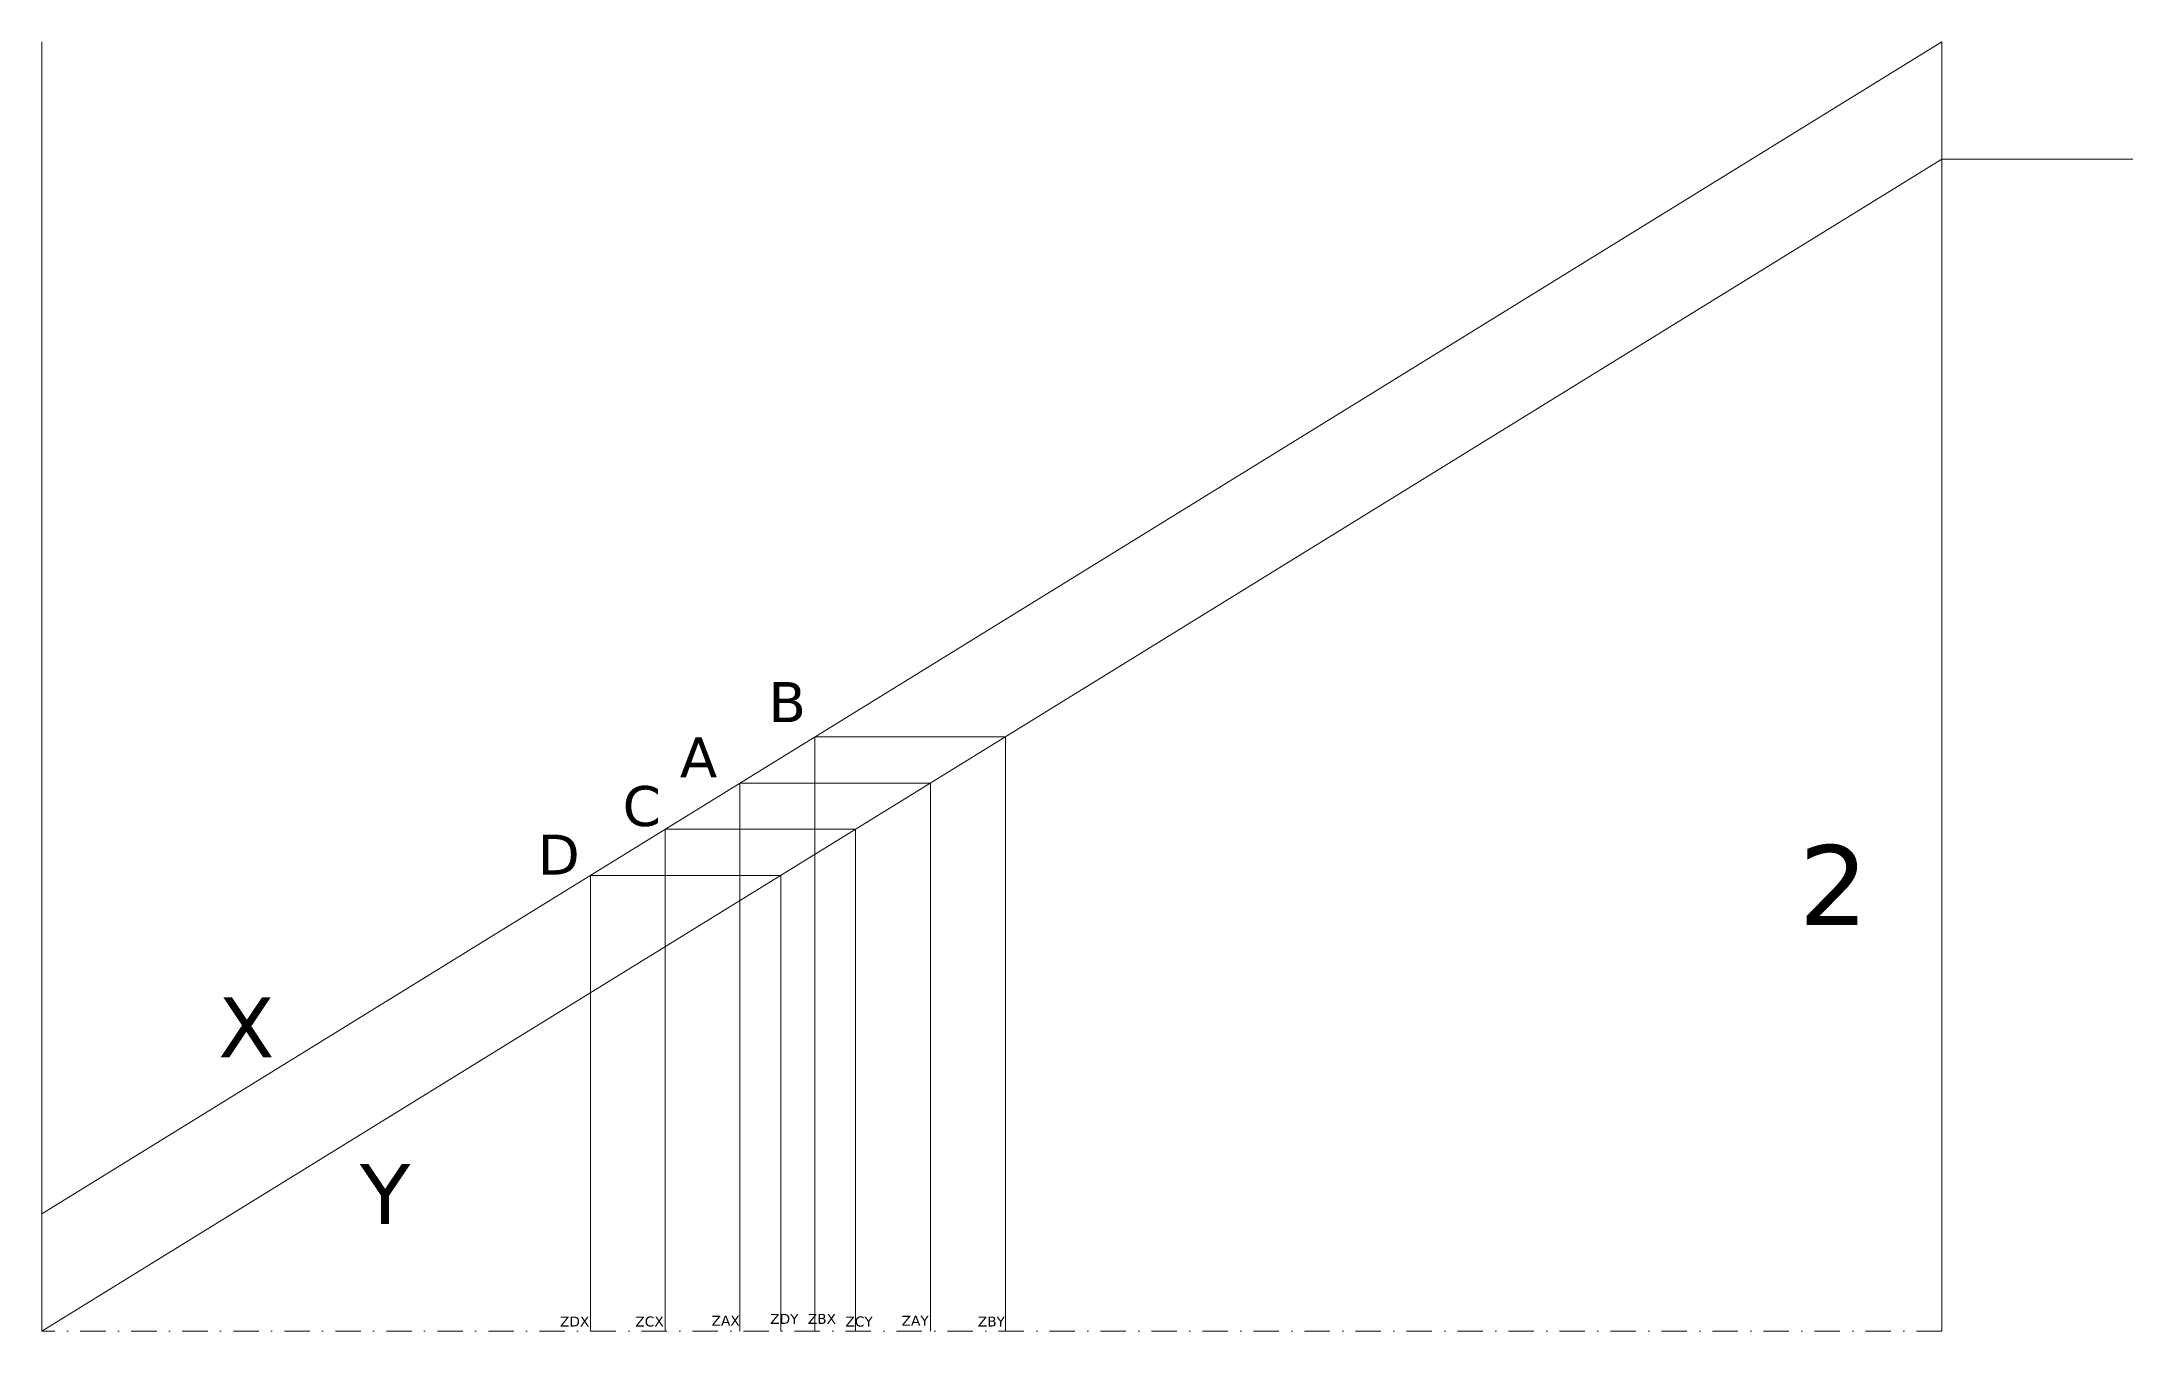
# Model space of a CAD drawing. Header units: millimetres. Extents: x -1504 to 1240, y -1525 to 1657.
# Drawn here: x -1504 to -463, y -297 to 348 of the extents above; entities that cross this region are included whole.
import ezdxf

# ---------------------------------------------------------------- set-up
doc = ezdxf.new("R2010")
doc.units = ezdxf.units.MM
doc.linetypes.add('DASHDOT', pattern=[25.4, 12.7, -6.35, 0, -6.35])
doc.layers.add('0_plan', color=7, linetype='Continuous', lineweight=0, true_color=0xffffff)
doc.layers.add('coupe_alignement', color=7, linetype='Continuous', lineweight=0, true_color=0xffffff)
doc.styles.add('textstyle15', font='')
doc.styles.add('textstyle22', font='')
doc.styles.add('textstyle23', font='')
doc.styles.add('textstyle24', font='')
doc.styles.add('textstyle25', font='')
doc.styles.add('textstyle26', font='')
doc.styles.add('textstyle27', font='')
doc.styles.add('textstyle28', font='')
doc.styles.add('textstyle29', font='')
doc.styles.add('textstyle30', font='')
doc.styles.add('textstyle31', font='')
doc.styles.add('textstyle32', font='')
doc.styles.add('textstyle33', font='')
doc.styles.add('textstyle34', font='')
doc.styles.add('textstyle35', font='')
doc.styles.get('textstyle15').set_extended_font_data('DejaVu Sans')
doc.styles.get('textstyle22').set_extended_font_data('DejaVu Sans')
doc.styles.get('textstyle23').set_extended_font_data('DejaVu Sans')
doc.styles.get('textstyle24').set_extended_font_data('DejaVu Sans')
doc.styles.get('textstyle25').set_extended_font_data('DejaVu Sans')
doc.styles.get('textstyle26').set_extended_font_data('DejaVu Sans')
doc.styles.get('textstyle27').set_extended_font_data('DejaVu Sans')
doc.styles.get('textstyle28').set_extended_font_data('DejaVu Sans')
doc.styles.get('textstyle29').set_extended_font_data('DejaVu Sans')
doc.styles.get('textstyle30').set_extended_font_data('DejaVu Sans')
doc.styles.get('textstyle31').set_extended_font_data('DejaVu Sans')
doc.styles.get('textstyle32').set_extended_font_data('DejaVu Sans')
doc.styles.get('textstyle33').set_extended_font_data('DejaVu Sans')
doc.styles.get('textstyle34').set_extended_font_data('DejaVu Sans')
doc.styles.get('textstyle35').set_extended_font_data('DejaVu Sans')

msp = doc.modelspace()

# ---------------------------------------------------------------- linework, layer by layer
at = {"layer": '0_plan', "color": 3, "true_color": 0x00ff00}
msp.add_line((-1504.3, 347.7), (-1504.3, -297.3), dxfattribs=at)
at = {"layer": '0_plan'}
for p, q in [((-1504.3, -238.6), (-554.3, 347.7)), ((-1504.3, -297.3), (-554.3, 289)), ((-1117.7, 0), (-1022.5, 0)), ((-1117.7, 0), (-1117.7, -297.3)), ((-1022.5, 0), (-1022.5, -297.3)), ((-1155.2, -23.1), (-1060, -23.1)), ((-1155.2, -23.1), (-1155.2, -297.3)), ((-1060, -23.1), (-1060, -297.3)), ((-1192.6, -46.2), (-1097.4, -46.2)), ((-1192.6, -46.2), (-1192.6, -297.3)), ((-1097.4, -46.2), (-1097.4, -297.3)), ((-1230, -69.3), (-1134.8, -69.3)), ((-1230, -69.3), (-1230, -297.3)), ((-1134.8, -69.3), (-1134.8, -297.3))]:
    msp.add_line(p, q, dxfattribs=at)
at = {"layer": '0_plan', "color": 1, "true_color": 0xff0000}
msp.add_line((-554.3, 347.7), (-554.3, -297.3), dxfattribs=at)
at = {"layer": '0_plan', "linetype": 'DASHDOT'}
msp.add_line((-554.3, -297.3), (-1504.3, -297.3), dxfattribs=at)
at = {"layer": 'coupe_alignement'}
msp.add_line((-554.3, 289), (580.5, 289), dxfattribs=at)

# ---------------------------------------------------------------- texts
at = {"layer": '0_plan', "char_height": 4}
for s, insert, attachment_point, style in [('\\H20;B', (-1141, 27.4), 1, 'textstyle22'), ('\\H20;A', (-1185.3, -0.3), 1, 'textstyle23'), ('\\H20;C', (-1213.9, -24.6), 1, 'textstyle24'), ('\\H20;D', (-1256.4, -48.9), 1, 'textstyle25'), ('\\H40;2', (-591, -54.1), 3, 'textstyle15'), ('\\H30;X', (-1416.1, -130.3), 1, 'textstyle26'), ('\\H30;Y', (-1345.2, -213.7), 1, 'textstyle27'), ('\\H5;ZDX', (-1245.2, -289.9), 1, 'textstyle28'), ('\\H5;ZCX', (-1207.5, -289.9), 1, 'textstyle29'), ('\\H5;ZAX', (-1169.4, -289.5), 1, 'textstyle30'), ('\\H5;ZDY', (-1140.1, -288.6), 1, 'textstyle31'), ('\\H5;ZBX', (-1121.3, -288.6), 1, 'textstyle32'), ('\\H5;ZCY', (-1102.5, -289.9), 1, 'textstyle33'), ('\\H5;ZAY', (-1074.4, -289.5), 1, 'textstyle34'), ('\\H5;ZBY', (-1036.3, -289.9), 1, 'textstyle35')]:
    msp.add_mtext(s, dxfattribs=dict(at, insert=insert, attachment_point=attachment_point, style=style))

doc.saveas('drawing.dxf')
